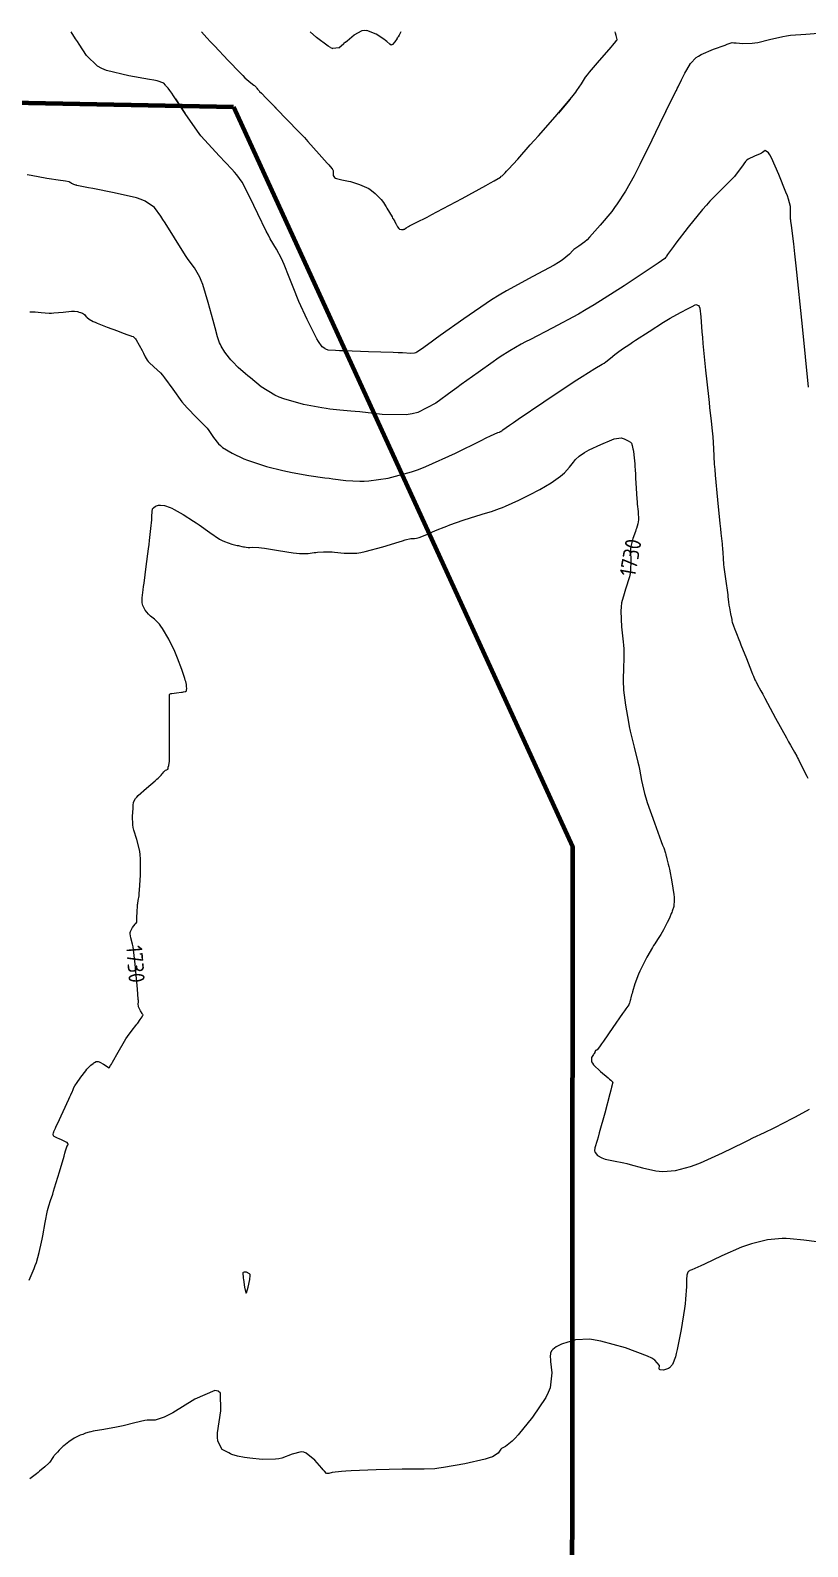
# Model space of a CAD drawing. Header units: millimetres. Extents: x 837477 to 838477, y 1189014 to 1191014.
# Drawn here: x 838109 to 838292.8, y 1190655.8 to 1191014.2 of the extents above; entities that cross this region are included whole.
import ezdxf

# ---------------------------------------------------------------- set-up
doc = ezdxf.new("R2010")
doc.units = ezdxf.units.MM
doc.header["$LTSCALE"] = 0.3
doc.layers.add('CORREDORVIA', color=94, linetype='Continuous', lineweight=80)
doc.layers.add('COTAS 10', color=252, linetype='Continuous', lineweight=9)
doc.styles.get("Standard").update_dxf_attribs({"font": 'isocp2.shx', "bigfont": '@extfont2.shx'})

msp = doc.modelspace()

# ---------------------------------------------------------------- linework, layer by layer
at = {"layer": 'CORREDORVIA'}
msp.add_lwpolyline([(838157.033, 1190996.193), (838237.174, 1190821.339), (838237.001, 1190602.875), (838240.031, 1190437.198), (838223.537, 1190366.272), (838184.199, 1189898.277), (837734.304, 1190149.151), (837849.078, 1189569.699), (837751.159, 1189231.384), (837593.191, 1189234.399), (837695.481, 1189679.225), (837660.573, 1189835.358), (837597.737, 1190012.464), (837490.666, 1190492.599), (837964.301, 1190234.408), (838010.155, 1190346.41), (837974.613, 1190516.877), (837969.419, 1190653.334), (837963.574, 1190795.982), (837910.676, 1191000.965)], close=True, dxfattribs=at)
at = {"layer": 'COTAS 10'}
for points in [[(838259.234, 1190995.016), (838258.654, 1190993.833), (838255.959, 1190988.308), (838253.077, 1190982.499), (838252.378, 1190981.137), (838251.723, 1190979.882), (838249.719, 1190976.24), (838247.758, 1190973.208), (838247.13, 1190972.339), (838246.466, 1190971.455), (838243.76, 1190968.156), (838241.194, 1190965.338), (838240.617, 1190964.758), (838240.098, 1190964.265), (838238.706, 1190963.21), (838237.754, 1190962.62), (838237.511, 1190962.42), (838237.278, 1190962.204), (838236.515, 1190961.294), (838234.752, 1190959.877), (838233.889, 1190959.342), (838232.864, 1190958.746), (838227.808, 1190956.076), (838221.589, 1190952.673), (838219.829, 1190951.614), (838218.054, 1190950.504), (838211.509, 1190946.076), (838205.929, 1190942.076), (838204.763, 1190941.236), (838203.761, 1190940.512), (838201.509, 1190938.868), (838200.404, 1190938.174), (838200.125, 1190938.05), (838199.859, 1190937.955), (838198.993, 1190937.861), (838196.98, 1190937.983), (838195.99, 1190938.026), (838194.812, 1190938.072), (838188.993, 1190938.27), (838183.237, 1190938.468), (838182.098, 1190938.514), (838181.157, 1190938.556), (838179.4, 1190938.677), (838178.907, 1190938.847), (838178.762, 1190938.919), (838178.614, 1190939.003), (838178.048, 1190939.4), (838177.147, 1190940.676), (838176.787, 1190941.314), (838176.379, 1190942.076), (838174.506, 1190945.858), (838172.522, 1190950.182), (838172.043, 1190951.287), (838171.596, 1190952.351), (838170.237, 1190955.858), (838169.064, 1190958.851), (838168.734, 1190959.591), (838168.402, 1190960.293), (838167.184, 1190962.507), (838165.762, 1190964.981), (838165.302, 1190965.846), (838164.813, 1190966.79), (838162.805, 1190970.852), (838160.901, 1190974.782), (838160.477, 1190975.644), (838160.098, 1190976.407), (838159.103, 1190978.345), (838157.84, 1190980.085), (838157.292, 1190980.723), (838156.658, 1190981.43), (838153.652, 1190984.549), (838150.252, 1190988.25), (838149.369, 1190989.323), (838148.512, 1190990.418), (838145.628, 1190994.549), (838143.363, 1190998.067), (838142.895, 1190998.776), (838142.496, 1190999.369), (838142.036, 1191000), (838141.633, 1191000.554), (838141.217, 1191000.996), (838141.101, 1191001.122), (838140.983, 1191001.249), (838140.554, 1191001.719), (838139.022, 1191002.275), (838138.209, 1191002.457), (838137.229, 1191002.65), (838132.284, 1191003.449), (838127.074, 1191004.721), (838125.926, 1191005.212), (838124.906, 1191005.765), (838122.284, 1191008.264), (838120.596, 1191010.948), (838120.165, 1191011.616), (838119.749, 1191012.253), (838118.653, 1191013.872)], [(838149.475, 1191013.872), (838150.788, 1191012.438), (838151.656, 1191011.5), (838152.533, 1191010.558), (838155.778, 1191007.109), (838158.612, 1191004.18), (838159.23, 1191003.564), (838159.775, 1191003.034), (838161.142, 1191001.826), (838161.875, 1191001.276), (838162.021, 1191001.16), (838162.143, 1191001.061), (838162.376, 1191000.832), (838162.478, 1191000.681), (838162.516, 1191000.629), (838162.559, 1191000.573), (838162.751, 1191000.337), (838163.023, 1191000.027), (838163.048, 1191000), (838163.116, 1190999.925), (838163.218, 1190999.815), (838163.651, 1190999.362), (838164.812, 1190998.172), (838165.373, 1190997.599), (838166.038, 1190996.919), (838169.302, 1190993.585), (838172.928, 1190989.821), (838173.821, 1190988.871), (838174.666, 1190987.961), (838177.316, 1190985.007), (838179.208, 1190982.83), (838179.575, 1190982.41), (838179.875, 1190982.069), (838180.391, 1190981.497), (838180.46, 1190981.422), (838180.478, 1190981.394), (838180.496, 1190981.364), (838180.555, 1190981.229), (838180.603, 1190981.082), (838180.613, 1190981.043), (838180.621, 1190981.005), (838180.642, 1190980.877), (838180.649, 1190980.663), (838180.649, 1190980.465), (838180.642, 1190979.965), (838180.945, 1190979.44), (838181.14, 1190979.32), (838181.382, 1190979.209), (838182.66, 1190978.899), (838184.275, 1190978.586), (838184.73, 1190978.474), (838185.19, 1190978.351), (838186.878, 1190977.816), (838188.478, 1190977.123), (838188.881, 1190976.901), (838189.267, 1190976.665), (838190.518, 1190975.705), (838191.52, 1190974.733), (838191.75, 1190974.49), (838191.958, 1190974.259), (838192.537, 1190973.517), (838193.021, 1190972.75), (838193.169, 1190972.503), (838193.324, 1190972.24), (838193.936, 1190971.164), (838194.523, 1190970.12), (838194.662, 1190969.878), (838194.791, 1190969.657), (838195.172, 1190969.024), (838195.467, 1190968.528), (838195.543, 1190968.392), (838195.615, 1190968.256), (838195.855, 1190967.771), (838196.126, 1190967.381), (838196.218, 1190967.306), (838196.318, 1190967.244), (838196.743, 1190967.138), (838197.201, 1190967.187), (838197.321, 1190967.224), (838197.44, 1190967.27), (838197.844, 1190967.519), (838198.447, 1190967.906), (838198.691, 1190968.04), (838198.967, 1190968.185), (838200.242, 1190968.805), (838202.809, 1190970.102), (838203.901, 1190970.674), (838205.158, 1190971.339), (838211.072, 1190974.511), (838216.716, 1190977.577), (838217.802, 1190978.175), (838218.682, 1190978.665), (838220.137, 1190979.528), (838220.267, 1190979.674), (838220.311, 1190979.711), (838220.359, 1190979.746), (838220.559, 1190979.863), (838221.258, 1190980.533), (838221.62, 1190980.918), (838222.055, 1190981.389), (838224.232, 1190983.81), (838227.205, 1190987.158), (838228.141, 1190988.214), (838229.127, 1190989.327), (838233.095, 1190993.81), (838236.654, 1190997.947), (838237.381, 1190998.842), (838237.996, 1190999.627), (838238.245, 1191000), (838239.286, 1191001.557), (838240.283, 1191003.154), (838240.714, 1191003.731), (838241.212, 1191004.365), (838243.57, 1191007.138), (838245.863, 1191009.736), (838246.32, 1191010.26), (838246.7, 1191010.698), (838247.429, 1191011.578), (838247.611, 1191011.841), (838247.646, 1191011.891), (838247.674, 1191011.932), (838247.72, 1191011.999), (838247.724, 1191012.008), (838247.726, 1191012.011), (838247.729, 1191012.015), (838247.741, 1191012.035), (838247.593, 1191012.662), (838247.495, 1191013.049), (838247.372, 1191013.529), (838247.283, 1191013.872)], [(838180.002, 1191010.179), (838179.399, 1191010.498), (838176.687, 1191012.561), (838175.178, 1191013.872)], [(838183.492, 1191011.448), (838183.894, 1191011.793), (838185.547, 1191013.21), (838187.447, 1191014.177), (838188.003, 1191014.239), (838188.573, 1191014.211)], [(838193.321, 1191011.603), (838192.997, 1191011.85), (838192.614, 1191012.126), (838190.742, 1191013.365), (838188.573, 1191014.211)], [(838195.735, 1191012.328), (838195.187, 1191011.531), (838194.62, 1191010.889), (838194.486, 1191010.806), (838194.363, 1191010.764), (838194.001, 1191010.955)], [(838195.735, 1191012.328), (838195.856, 1191012.509)], [(838196.616, 1191013.857), (838196.245, 1191013.122), (838195.964, 1191012.673), (838195.856, 1191012.509)], [(838196.616, 1191013.857), (838196.623, 1191013.872)], [(838259.077, 1190994.695), (838259.234, 1190995.016), (838259.742, 1190996.049), (838260.976, 1190998.526), (838261.719, 1191000), (838261.743, 1191000.048), (838261.957, 1191000.478), (838262.171, 1191000.912), (838262.948, 1191002.511), (838263.747, 1191004.096), (838263.975, 1191004.521), (838264.205, 1191004.94), (838265.059, 1191006.402), (838266.427, 1191007.785), (838266.98, 1191008.153), (838267.609, 1191008.515), (838270.513, 1191009.772), (838273.252, 1191010.751), (838273.777, 1191010.938), (838274.201, 1191011.088), (838274.889, 1191011.328), (838275.301, 1191011.299), (838275.551, 1191011.28), (838275.859, 1191011.255), (838277.463, 1191011.127), (838279.639, 1191011.171), (838280.308, 1191011.256), (838281.006, 1191011.372), (838283.769, 1191012.053), (838286.874, 1191012.794), (838287.788, 1191012.948), (838288.726, 1191013.079), (838292.309, 1191013.368), (838295.354, 1191013.537)], [(838180.002, 1191010.179), (838180.542, 1191009.969)], [(838181.958, 1191010.123), (838180.542, 1191009.969)], [(838181.958, 1191010.123), (838183.115, 1191011.123)], [(838183.492, 1191011.448), (838183.115, 1191011.123)], [(838193.321, 1191011.603), (838194.001, 1191010.955)], [(838143.363, 1190998.067), (838145.534, 1190994.695)], [(838236.654, 1190997.947), (838233.856, 1190994.695)], [(838168.215, 1190994.695), (838166.038, 1190996.919)], [(838292.956, 1190929.895), (838291.515, 1190944.209), (838290.052, 1190958.563), (838289.753, 1190961.398), (838289.5, 1190963.739), (838288.969, 1190968.08), (838288.789, 1190969.125), (838288.758, 1190969.388), (838288.734, 1190969.639), (838288.712, 1190970.452), (838288.724, 1190971.229), (838288.722, 1190971.458), (838288.717, 1190971.693), (838288.68, 1190972.592), (838288.231, 1190974.323), (838287.967, 1190975.083), (838287.643, 1190975.964), (838285.967, 1190980.159), (838284.215, 1190984.07), (838283.843, 1190984.772), (838283.52, 1190985.309), (838282.76, 1190985.874), (838282.096, 1190985.357), (838281.833, 1190985.212), (838281.535, 1190985.066), (838280.175, 1190984.532), (838278.74, 1190983.804), (838278.395, 1190983.535), (838278.073, 1190983.238), (838277.099, 1190981.922), (838275.902, 1190980.217), (838275.439, 1190979.675), (838274.919, 1190979.102), (838272.566, 1190976.778), (838269.677, 1190973.849), (838268.82, 1190972.894), (838267.938, 1190971.878), (838264.543, 1190967.69), (838261.63, 1190963.907), (838261.052, 1190963.147), (838260.572, 1190962.51), (838259.664, 1190961.248), (838259.407, 1190960.834), (838259.338, 1190960.733), (838259.27, 1190960.637), (838259.034, 1190960.336), (838257.413, 1190959.178), (838256.472, 1190958.542), (838255.318, 1190957.768), (838249.371, 1190953.83), (838242.305, 1190949.357), (838240.444, 1190948.245), (838238.626, 1190947.188), (838232.406, 1190943.83), (838227.255, 1190941.191), (838226.11, 1190940.588), (838225.086, 1190940.04), (838222.406, 1190938.521), (838220.105, 1190937.031), (838219.321, 1190936.501), (838218.473, 1190935.92), (838214.877, 1190933.398), (838210.903, 1190930.542), (838209.816, 1190929.75), (838208.735, 1190928.958), (838204.877, 1190926.094), (838200.608, 1190923.938), (838199.267, 1190923.592), (838197.857, 1190923.355), (838192.19, 1190923.407), (838186.936, 1190924.031), (838185.786, 1190924.155), (838184.768, 1190924.257), (838182.19, 1190924.45), (838179.826, 1190924.696), (838178.942, 1190924.831), (838177.958, 1190924.996), (838173.576, 1190925.836), (838168.982, 1190927.102), (838167.864, 1190927.536), (838166.813, 1190928.006), (838163.576, 1190930.005), (838161.039, 1190932.065), (838160.43, 1190932.574), (838159.862, 1190933.056), (838158.145, 1190934.574), (838156.783, 1190935.939), (838156.439, 1190936.324), (838156.108, 1190936.713), (838155.031, 1190938.145), (838154.162, 1190939.593), (838153.962, 1190939.993), (838153.781, 1190940.391), (838153.275, 1190941.826), (838152.703, 1190943.934), (838152.48, 1190944.758), (838152.229, 1190945.686), (838151.087, 1190949.904), (838149.779, 1190954.137), (838149.422, 1190955.074), (838149.069, 1190955.909), (838147.811, 1190958.078), (838146.336, 1190960.081), (838145.845, 1190960.812), (838145.317, 1190961.619), (838143.114, 1190965.171), (838140.91, 1190968.735), (838140.382, 1190969.551), (838139.891, 1190970.292), (838138.416, 1190972.35), (838136.197, 1190973.846), (838135.237, 1190974.233), (838134.127, 1190974.608), (838128.87, 1190975.864), (838123.785, 1190976.828), (838122.785, 1190977.019), (838121.96, 1190977.177), (838120.454, 1190977.473), (838120.063, 1190977.576), (838119.942, 1190977.612), (838119.816, 1190977.651), (838119.315, 1190977.82), (838118.86, 1190978), (838118.762, 1190978.045), (838118.677, 1190978.089), (838118.472, 1190978.232), (838118.353, 1190978.343), (838118.321, 1190978.366), (838118.291, 1190978.386), (838118.186, 1190978.429), (838117.32, 1190978.565), (838116.809, 1190978.643), (838116.181, 1190978.738), (838112.937, 1190979.228), (838109.194, 1190979.9), (838108.252, 1190980.11)], [(838108.914, 1190947.712), (838109.572, 1190947.72), (838109.846, 1190947.704), (838110.159, 1190947.68), (838111.619, 1190947.53), (838113.461, 1190947.423), (838114.016, 1190947.426), (838114.589, 1190947.444), (838116.82, 1190947.629), (838118.766, 1190947.824), (838119.159, 1190947.849), (838119.49, 1190947.861), (838120.162, 1190947.798), (838120.43, 1190947.672), (838120.506, 1190947.644), (838120.584, 1190947.619), (838120.87, 1190947.553), (838121.155, 1190947.48), (838121.232, 1190947.45), (838121.307, 1190947.416), (838121.573, 1190947.258), (838121.805, 1190947.072), (838121.86, 1190947.02), (838121.91, 1190946.967), (838122.058, 1190946.775), (838122.265, 1190946.537), (838122.352, 1190946.456), (838122.453, 1190946.367), (838122.928, 1190945.992), (838123.926, 1190945.447), (838124.356, 1190945.252), (838124.854, 1190945.038), (838127.209, 1190944.106), (838129.618, 1190943.194), (838130.623, 1190942.814), (838131.845, 1190942.352), (838132.586, 1190942.08), (838132.756, 1190942.021), (838132.912, 1190941.968), (838133.347, 1190941.834), (838133.772, 1190941.478), (838133.92, 1190941.284), (838134.082, 1190941.049), (838134.778, 1190939.859), (838135.465, 1190938.541), (838135.622, 1190938.226), (838135.764, 1190937.932), (838136.154, 1190937.048), (838136.657, 1190936.241), (838136.87, 1190935.995), (838137.115, 1190935.74), (838138.265, 1190934.738), (838139.772, 1190933.271), (838140.242, 1190932.722), (838140.735, 1190932.112), (838142.704, 1190929.393), (838144.856, 1190926.469), (838145.463, 1190925.728), (838146.076, 1190925.018), (838148.333, 1190922.704), (838150.342, 1190920.695), (838150.799, 1190920.178), (838151.213, 1190919.677), (838152.351, 1190918.007), (838153.542, 1190916.485), (838153.99, 1190916.077), (838154.49, 1190915.675), (838156.722, 1190914.274), (838159.536, 1190912.966), (838160.402, 1190912.624), (838161.306, 1190912.29), (838164.887, 1190911.154), (838168.749, 1190910.172), (838169.83, 1190909.936), (838170.917, 1190909.715), (838174.887, 1190909.042), (838178.666, 1190908.503), (838179.633, 1190908.365), (838180.565, 1190908.233), (838183.643, 1190907.798), (838186.913, 1190907.648), (838187.965, 1190907.695), (838189.081, 1190907.781), (838193.643, 1190908.41), (838199.108, 1190909.847), (838200.793, 1190910.443), (838202.552, 1190911.123), (838209.527, 1190914.294), (838215.6, 1190917.312), (838216.791, 1190917.896), (838217.769, 1190918.371), (838219.527, 1190919.181), (838219.85, 1190919.272), (838219.923, 1190919.295), (838219.989, 1190919.316), (838220.165, 1190919.385), (838220.286, 1190919.445), (838220.317, 1190919.461), (838220.347, 1190919.478), (838220.445, 1190919.536), (838220.539, 1190919.612), (838220.566, 1190919.639), (838220.595, 1190919.67), (838220.701, 1190919.804), (838222.259, 1190920.918), (838223.202, 1190921.567), (838224.367, 1190922.362), (838230.421, 1190926.462), (838236.834, 1190930.741), (838238.225, 1190931.649), (838239.449, 1190932.437), (838242.479, 1190934.284), (838244.228, 1190935.312), (838244.645, 1190935.584), (838245.032, 1190935.851), (838246.184, 1190936.767), (838247.2, 1190937.636), (838247.5, 1190937.873), (838247.81, 1190938.109), (838248.996, 1190938.945), (838250.717, 1190940.083), (838251.363, 1190940.508), (838252.082, 1190940.981), (838255.291, 1190943.087), (838258.671, 1190945.242), (838259.498, 1190945.746), (838260.277, 1190946.21), (838262.7, 1190947.552), (838264.549, 1190948.494), (838264.967, 1190948.707), (838265.344, 1190948.899), (838266.368, 1190949.416), (838267.004, 1190949.2), (838267.137, 1190948.929), (838267.252, 1190948.567), (838267.512, 1190946.499), (838267.77, 1190942.945), (838267.883, 1190941.647), (838268.015, 1190940.212), (838268.643, 1190933.894), (838269.302, 1190927.669), (838269.453, 1190926.292), (838269.591, 1190925.067), (838269.977, 1190921.895), (838270.237, 1190919.563), (838270.296, 1190918.866), (838270.349, 1190918.148), (838270.492, 1190915.372), (838270.707, 1190911.733), (838270.806, 1190910.472), (838270.922, 1190909.1), (838271.48, 1190903.228), (838272.049, 1190897.634), (838272.171, 1190896.437), (838272.277, 1190895.392), (838272.533, 1190892.892), (838272.665, 1190891.456), (838272.694, 1190891.083), (838272.719, 1190890.72), (838272.779, 1190889.497), (838272.897, 1190887.953), (838272.959, 1190887.388), (838273.033, 1190886.764), (838273.407, 1190884.011), (838273.785, 1190881.361), (838273.863, 1190880.801), (838273.928, 1190880.317), (838274.068, 1190879.194), (838274.176, 1190878.374), (838274.223, 1190878.081), (838274.276, 1190877.759), (838274.527, 1190876.357), (838274.812, 1190874.952), (838274.886, 1190874.629), (838274.959, 1190874.335), (838275.204, 1190873.508), (838275.455, 1190872.836), (838275.531, 1190872.638), (838275.61, 1190872.436), (838275.919, 1190871.665), (838276.479, 1190870.274), (838276.717, 1190869.681), (838276.991, 1190868.998), (838278.277, 1190865.781), (838279.515, 1190862.69), (838279.758, 1190862.087), (838279.958, 1190861.593), (838280.319, 1190860.721), (838280.449, 1190860.471), (838280.503, 1190860.369), (838280.564, 1190860.252), (838280.851, 1190859.712), (838281.723, 1190858.098), (838282.153, 1190857.304), (838282.666, 1190856.359), (838285.2, 1190851.693), (838287.746, 1190847.023), (838288.267, 1190846.075), (838288.707, 1190845.277), (838289.63, 1190843.643), (838290.172, 1190842.674), (838290.372, 1190842.296), (838290.594, 1190841.87), (838291.575, 1190839.935), (838292.59, 1190837.957), (838292.832, 1190837.504)], [(838108.736, 1190718.802), (838109.942, 1190721.594), (838110.216, 1190722.317), (838110.464, 1190723.018), (838111.144, 1190725.368), (838111.674, 1190727.795), (838111.827, 1190728.544), (838111.983, 1190729.328), (838112.571, 1190732.436), (838113.125, 1190735.264), (838113.26, 1190735.87), (838113.388, 1190736.399), (838113.782, 1190737.67), (838114.318, 1190739.179), (838114.535, 1190739.858), (838114.782, 1190740.65), (838115.922, 1190744.454), (838116.998, 1190748.117), (838117.205, 1190748.819), (838117.373, 1190749.387), (838117.649, 1190750.313), (838117.668, 1190750.355), (838117.674, 1190750.366), (838117.679, 1190750.375), (838117.697, 1190750.407), (838117.733, 1190750.47), (838117.75, 1190750.5), (838117.77, 1190750.536), (838117.866, 1190750.708), (838117.941, 1190750.904), (838117.947, 1190750.953), (838117.948, 1190751.001), (838117.9, 1190751.158), (838117.713, 1190751.328), (838117.626, 1190751.384), (838117.524, 1190751.444), (838117.028, 1190751.694), (838116.397, 1190751.978), (838116.209, 1190752.06), (838116.015, 1190752.143), (838115.27, 1190752.455), (838114.663, 1190752.786), (838114.557, 1190752.881), (838114.478, 1190752.977), (838114.413, 1190753.339), (838114.502, 1190753.64), (838114.519, 1190753.699), (838114.533, 1190753.747), (838114.554, 1190753.83), (838114.561, 1190753.863), (838114.565, 1190753.88), (838114.571, 1190753.899), (838114.599, 1190753.998), (838114.956, 1190754.792), (838115.167, 1190755.251), (838115.428, 1190755.814), (838116.78, 1190758.709), (838118.138, 1190761.613), (838118.403, 1190762.182), (838118.62, 1190762.649), (838119.002, 1190763.485), (838119.066, 1190763.642), (838119.083, 1190763.681), (838119.098, 1190763.717), (838119.148, 1190763.834), (838119.194, 1190763.959), (838119.207, 1190764.001), (838119.22, 1190764.047), (838119.268, 1190764.24), (838119.561, 1190764.764), (838119.729, 1190765.018), (838119.934, 1190765.319), (838120.985, 1190766.801), (838122.138, 1190768.33), (838122.408, 1190768.662), (838122.655, 1190768.953), (838123.37, 1190769.673), (838123.906, 1190770.077), (838124.041, 1190770.17), (838124.171, 1190770.253), (838124.593, 1190770.485), (838125.097, 1190770.497), (838125.28, 1190770.443), (838125.481, 1190770.363), (838126.359, 1190769.867), (838127.667, 1190769.004), (838127.688, 1190768.99), (838127.692, 1190768.988), (838127.701, 1190768.982), (838128.019, 1190769.553), (838128.219, 1190769.913), (838128.468, 1190770.362), (838129.768, 1190772.71), (838131.263, 1190775.288), (838131.634, 1190775.881), (838131.986, 1190776.421), (838133.102, 1190777.934), (838134.002, 1190779.03), (838134.218, 1190779.307), (838134.419, 1190779.573), (838135.028, 1190780.439), (838135.442, 1190781.077), (838135.521, 1190781.199), (838135.585, 1190781.298), (838135.686, 1190781.458), (838135.591, 1190781.622), (838135.531, 1190781.724), (838135.457, 1190781.849), (838135.068, 1190782.506), (838134.693, 1190783.236), (838134.627, 1190783.408), (838134.579, 1190783.566), (838134.542, 1190784.031), (838134.576, 1190784.64), (838134.572, 1190784.89), (838134.562, 1190785.175), (838134.477, 1190786.5), (838134.303, 1190788.524), (838134.236, 1190789.25), (838134.161, 1190790.049), (838133.825, 1190793.53), (838133.433, 1190796.891), (838133.322, 1190797.612), (838133.211, 1190798.244), (838132.803, 1190799.769), (838132.614, 1190800.707), (838132.641, 1190800.968), (838132.703, 1190801.229), (838133.213, 1190802.175), (838133.216, 1190802.179), (838133.809, 1190802.942), (838133.925, 1190803.091), (838134.019, 1190803.211), (838134.184, 1190803.416), (838134.204, 1190803.458), (838134.208, 1190803.476), (838134.211, 1190803.498), (838134.216, 1190803.6), (838134.225, 1190804.023), (838134.232, 1190804.246), (838134.24, 1190804.516), (838134.282, 1190805.875), (838134.355, 1190807.292), (838134.382, 1190807.598), (838134.413, 1190807.867), (838134.551, 1190808.528), (838134.725, 1190809.702), (838134.779, 1190810.295), (838134.835, 1190811.004), (838135.058, 1190814.53), (838135.071, 1190818.429), (838134.995, 1190819.373), (838134.884, 1190820.257), (838134.194, 1190822.96), (838133.487, 1190825.224), (838133.365, 1190825.832), (838133.275, 1190826.432), (838133.216, 1190828.529), (838133.337, 1190830.279), (838133.36, 1190830.659), (838133.379, 1190830.995), (838133.409, 1190831.831), (838133.887, 1190832.669), (838134.188, 1190833.005), (838134.562, 1190833.388), (838136.523, 1190835.145), (838138.531, 1190836.858), (838138.936, 1190837.212), (838139.274, 1190837.513), (838139.95, 1190838.167), (838140.197, 1190838.479), (838140.335, 1190838.651), (838140.585, 1190838.959), (838140.842, 1190839.225), (838140.915, 1190839.285), (838140.99, 1190839.339), (838141.267, 1190839.482), (838141.491, 1190839.58), (838141.532, 1190839.606), (838141.563, 1190839.631), (838141.6, 1190839.714), (838141.609, 1190839.878), (838141.623, 1190839.954), (838141.641, 1190840.042), (838141.749, 1190840.472), (838141.858, 1190841.027), (838141.878, 1190841.196), (838141.893, 1190841.37), (838141.911, 1190842.052), (838141.908, 1190843.711), (838141.912, 1190844.502), (838141.916, 1190845.437), (838141.947, 1190850.009), (838141.963, 1190854.475), (838141.959, 1190855.342), (838141.951, 1190856.05), (838141.893, 1190857.273), (838142.104, 1190857.443), (838142.266, 1190857.486), (838142.473, 1190857.529), (838143.595, 1190857.669), (838144.783, 1190857.79), (838145.031, 1190857.819), (838145.245, 1190857.847), (838145.727, 1190857.933), (838145.925, 1190858.095), (838145.96, 1190858.17), (838145.986, 1190858.259), (838146.007, 1190858.689), (838145.977, 1190859.147), (838145.971, 1190859.252), (838145.965, 1190859.349), (838145.953, 1190859.624), (838145.779, 1190860.301), (838145.672, 1190860.653), (838145.539, 1190861.075), (838144.845, 1190863.19), (838143.846, 1190865.852), (838143.521, 1190866.62), (838143.174, 1190867.401), (838141.747, 1190870.33), (838140.283, 1190872.888), (838139.913, 1190873.435), (838139.559, 1190873.912), (838138.409, 1190875.051), (838137.427, 1190875.797), (838137.179, 1190876.027), (838136.941, 1190876.266), (838136.167, 1190877.212), (838135.631, 1190878.27), (838135.543, 1190878.579), (838135.481, 1190878.895), (838135.476, 1190880.097), (838135.725, 1190881.995), (838135.823, 1190882.751), (838135.934, 1190883.607), (838136.442, 1190887.527), (838136.966, 1190891.678), (838137.088, 1190892.679), (838137.199, 1190893.615), (838137.517, 1190896.458), (838137.718, 1190898.546), (838137.756, 1190899.007), (838137.786, 1190899.416), (838137.829, 1190900.467), (838137.946, 1190901.107), (838138.022, 1190901.257), (838138.117, 1190901.395), (838138.617, 1190901.794), (838139.324, 1190902.012), (838139.549, 1190902.035), (838139.787, 1190902.042), (838140.75, 1190901.933), (838142.06, 1190901.474), (838142.516, 1190901.261), (838143.012, 1190901.009), (838145.144, 1190899.789), (838147.566, 1190898.249), (838148.247, 1190897.796), (838148.932, 1190897.331), (838151.44, 1190895.557), (838153.78, 1190894.005), (838154.358, 1190893.681), (838154.907, 1190893.403), (838156.641, 1190892.779), (838157.946, 1190892.501), (838158.226, 1190892.44), (838158.469, 1190892.387), (838159.053, 1190892.256), (838159.42, 1190892.174), (838159.527, 1190892.151), (838159.637, 1190892.129), (838160.054, 1190892.052), (838160.559, 1190892.006), (838160.724, 1190892.004), (838160.9, 1190892.006), (838161.627, 1190892.05), (838163.042, 1190891.974), (838163.652, 1190891.9), (838164.356, 1190891.804), (838167.685, 1190891.265), (838171.156, 1190890.748), (838171.95, 1190890.665), (838172.671, 1190890.608), (838174.671, 1190890.621), (838176.157, 1190890.787), (838176.555, 1190890.827), (838176.947, 1190890.864), (838178.31, 1190890.974), (838179.871, 1190890.983), (838180.386, 1190890.956), (838180.939, 1190890.916), (838183.236, 1190890.666), (838186.18, 1190890.692), (838187.14, 1190890.826), (838188.163, 1190891.016), (838192.381, 1190892.162), (838196.213, 1190893.375), (838196.992, 1190893.607), (838197.65, 1190893.795), (838199.007, 1190894.1), (838199.552, 1190894.127), (838199.698, 1190894.141), (838199.841, 1190894.156), (838200.34, 1190894.231), (838200.941, 1190894.393), (838201.148, 1190894.464), (838201.374, 1190894.545), (838202.339, 1190894.931), (838203.437, 1190895.401), (838203.746, 1190895.535), (838204.057, 1190895.672), (838205.202, 1190896.18), (838206.851, 1190896.841), (838207.481, 1190897.073), (838208.186, 1190897.327), (838211.355, 1190898.422), (838214.602, 1190899.497), (838215.356, 1190899.738), (838216.046, 1190899.954), (838218.014, 1190900.529), (838219.955, 1190901.189), (838220.629, 1190901.458), (838221.362, 1190901.765), (838224.501, 1190903.188), (838227.818, 1190904.835), (838228.663, 1190905.284), (838229.476, 1190905.73), (838232.148, 1190907.315), (838234.316, 1190908.831), (838234.812, 1190909.233), (838235.262, 1190909.628), (838236.508, 1190910.991), (838237.433, 1190912.193), (838237.681, 1190912.486), (838237.924, 1190912.761), (838238.773, 1190913.612), (838240.052, 1190914.483), (838240.567, 1190914.771), (838241.152, 1190915.08), (838243.844, 1190916.367), (838246.507, 1190917.464), (838247.074, 1190917.653), (838247.566, 1190917.793), (838248.728, 1190917.886), (838249.393, 1190917.645), (838249.572, 1190917.575), (838249.749, 1190917.503), (838250.37, 1190917.233), (838250.885, 1190916.896), (838250.996, 1190916.782), (838251.093, 1190916.66), (838251.326, 1190916.145), (838251.476, 1190915.35), (838251.521, 1190915.052), (838251.566, 1190914.719), (838251.741, 1190913.232), (838251.893, 1190911.752), (838251.924, 1190911.422), (838251.95, 1190911.128), (838252.004, 1190910.357), (838252.052, 1190909.364), (838252.075, 1190908.93), (838252.101, 1190908.426), (838252.23, 1190906.032), (838252.392, 1190903.457), (838252.439, 1190902.839), (838252.488, 1190902.263), (838252.672, 1190900.524), (838252.733, 1190899.776), (838252.781, 1190899.177), (838252.781, 1190898.846), (838252.768, 1190898.534), (838252.615, 1190897.563), (838252.295, 1190896.522), (838252.176, 1190896.165), (838252.045, 1190895.779), (838251.466, 1190894.141), (838250.982, 1190892.232), (838250.911, 1190891.676), (838250.867, 1190891.108), (838250.936, 1190888.957), (838250.895, 1190886.559), (838250.781, 1190885.836), (838250.623, 1190885.087), (838249.684, 1190882.165), (838249.386, 1190881.074), (838248.797, 1190878.92), (838248.673, 1190877.967), (838248.6, 1190876.99), (838248.775, 1190873.262), (838249.178, 1190869.73), (838249.25, 1190868.876), (838249.304, 1190868.076), (838249.353, 1190865.633), (838249.279, 1190863.723), (838249.255, 1190863.259), (838249.23, 1190862.823), (838249.126, 1190861.481), (838249.148, 1190859.746), (838249.202, 1190859.063), (838249.277, 1190858.291), (838249.72, 1190854.771), (838250.385, 1190850.746), (838250.6, 1190849.656), (838250.829, 1190848.577), (838251.765, 1190844.771), (838252.656, 1190841.29), (838252.855, 1190840.417), (838253.035, 1190839.582), (838253.512, 1190836.895), (838254.186, 1190833.885), (838254.489, 1190832.846), (838254.843, 1190831.719), (838256.544, 1190826.909), (838258.182, 1190822.531), (838258.497, 1190821.677), (838258.751, 1190820.977), (838259.17, 1190819.743), (838259.238, 1190819.409), (838259.272, 1190819.276), (838259.311, 1190819.127), (838259.508, 1190818.445), (838259.83, 1190817.127), (838259.948, 1190816.577), (838260.079, 1190815.948), (838260.659, 1190813.004), (838261.131, 1190809.997), (838261.195, 1190809.327), (838261.228, 1190808.727), (838261.106, 1190807.147), (838260.76, 1190806.046), (838260.652, 1190805.748), (838260.539, 1190805.454), (838260.089, 1190804.415), (838259.578, 1190803.364), (838259.428, 1190803.062), (838259.273, 1190802.755), (838258.678, 1190801.607), (838258.087, 1190800.543), (838257.934, 1190800.29), (838257.785, 1190800.055), (838257.286, 1190799.355), (838256.615, 1190798.354), (838256.357, 1190797.93), (838256.069, 1190797.441), (838254.77, 1190795.145), (838253.424, 1190792.527), (838253.106, 1190791.836), (838252.812, 1190791.159), (838251.949, 1190788.837), (838251.368, 1190786.979), (838251.253, 1190786.595), (838251.156, 1190786.268), (838250.97, 1190785.558), (838250.9, 1190785.208), (838250.876, 1190785.108), (838250.851, 1190785.006), (838250.745, 1190784.627), (838250.63, 1190784.282), (838250.599, 1190784.201), (838250.569, 1190784.127), (838250.463, 1190783.912), (838249.83, 1190782.987), (838249.468, 1190782.465), (838249.024, 1190781.827), (838246.747, 1190778.565), (838244.482, 1190775.327), (838244.046, 1190774.705), (838243.694, 1190774.202), (838243.113, 1190773.377), (838243.074, 1190773.328), (838243.063, 1190773.315), (838243.053, 1190773.302), (838243.016, 1190773.256), (838242.975, 1190773.219), (838242.963, 1190773.212), (838242.95, 1190773.206), (838242.898, 1190773.195), (838242.841, 1190773.186), (838242.809, 1190773.176), (838242.749, 1190773.148), (838242.695, 1190773.115), (838242.681, 1190773.107), (838242.669, 1190773.1), (838242.631, 1190773.075), (838242.594, 1190773.035), (838242.581, 1190773.018), (838242.569, 1190772.999), (838242.516, 1190772.907), (838242.467, 1190772.802), (838242.457, 1190772.774), (838242.448, 1190772.746), (838242.428, 1190772.648), (838242.312, 1190772.409), (838242.242, 1190772.292), (838242.157, 1190772.153), (838241.714, 1190771.469), (838241.702, 1190770.45), (838241.888, 1190770.101), (838242.157, 1190769.722), (838243.813, 1190768.113), (838245.588, 1190766.641), (838245.932, 1190766.348), (838246.211, 1190766.107), (838246.687, 1190765.65), (838246.431, 1190764.444), (838246.249, 1190763.729), (838246.02, 1190762.849), (838244.79, 1190758.296), (838243.498, 1190753.619), (838243.229, 1190752.662), (838242.999, 1190751.851), (838242.488, 1190750.142), (838242.423, 1190749.405), (838242.474, 1190749.208), (838242.555, 1190749.013), (838243.093, 1190748.332), (838244.121, 1190747.728), (838244.51, 1190747.582), (838244.944, 1190747.445), (838246.889, 1190747.028), (838249.304, 1190746.551), (838250.035, 1190746.377), (838250.793, 1190746.185), (838253.754, 1190745.341), (838256.857, 1190744.659), (838257.704, 1190744.57), (838258.546, 1190744.524), (838261.542, 1190744.717), (838265.049, 1190745.654), (838266.213, 1190746.076), (838267.46, 1190746.569), (838272.662, 1190748.939), (838277.674, 1190751.396), (838278.802, 1190751.945), (838279.818, 1190752.435), (838282.548, 1190753.729), (838284.887, 1190754.86), (838285.656, 1190755.248), (838286.478, 1190755.667), (838289.886, 1190757.452), (838293.193, 1190759.245)], [(838294.909, 1190727.881), (838291.902, 1190728.248), (838288.619, 1190728.62), (838287.69, 1190728.646), (838286.754, 1190728.638), (838283.3, 1190728.327), (838279.504, 1190727.428), (838278.351, 1190727.048), (838277.154, 1190726.612), (838272.465, 1190724.566), (838268.355, 1190722.594), (838267.524, 1190722.205), (838266.826, 1190721.883), (838265.412, 1190721.287), (838264.928, 1190721.109), (838264.816, 1190721.05), (838264.714, 1190720.988), (838264.422, 1190720.73), (838264.233, 1190720.034), (838264.196, 1190719.697), (838264.165, 1190719.296), (838264.107, 1190717.323), (838263.904, 1190714.312), (838263.781, 1190713.256), (838263.63, 1190712.104), (838262.843, 1190707.14), (838261.938, 1190702.469), (838261.711, 1190701.502), (838261.495, 1190700.676), (838260.8, 1190698.868), (838260.092, 1190698.124), (838259.867, 1190697.969), (838259.629, 1190697.835), (838258.667, 1190697.535), (838257.888, 1190697.612), (838257.766, 1190697.717), (838257.684, 1190697.858), (838257.729, 1190698.667), (838256.685, 1190699.936), (838255.917, 1190700.367), (838254.941, 1190700.832), (838249.688, 1190702.8), (838243.857, 1190704.427), (838242.518, 1190704.678), (838241.297, 1190704.842), (838237.883, 1190704.711), (838235.581, 1190704.033), (838235.062, 1190703.853), (838234.595, 1190703.675), (838233.335, 1190703.058), (838232.562, 1190702.476), (838232.402, 1190702.32), (838232.265, 1190702.166), (838231.965, 1190701.631), (838231.929, 1190700.59), (838231.958, 1190700.117), (838232.005, 1190699.564), (838232.315, 1190696.903), (838231.874, 1190693.36), (838231.446, 1190692.251), (838230.886, 1190691.086), (838227.76, 1190686.42), (838224.348, 1190682.298), (838223.607, 1190681.477), (838222.954, 1190680.795), (838221.333, 1190679.487), (838220.437, 1190679.006), (838220.241, 1190678.845), (838220.068, 1190678.672), (838219.631, 1190677.945), (838218.25, 1190677.071), (838217.481, 1190676.805), (838216.545, 1190676.529), (838211.768, 1190675.446), (838206.721, 1190674.545), (838205.614, 1190674.383), (838204.632, 1190674.26), (838202.137, 1190674.131), (838199.383, 1190674.181), (838198.239, 1190674.17), (838196.928, 1190674.147), (838190.817, 1190673.975), (838184.839, 1190673.729), (838183.614, 1190673.66), (838182.574, 1190673.59), (838180.37, 1190673.335), (838179.558, 1190673.149), (838179.396, 1190673.124), (838179.262, 1190673.109), (838179.002, 1190673.149), (838178.539, 1190673.703), (838178.276, 1190674.013), (838177.955, 1190674.391), (838176.31, 1190676.318), (838174.253, 1190677.975), (838173.672, 1190678.182), (838173.086, 1190678.28), (838170.93, 1190677.722), (838168.513, 1190676.755), (838167.764, 1190676.595), (838166.979, 1190676.48), (838163.855, 1190676.456), (838160.917, 1190676.74), (838160.251, 1190676.821), (838159.649, 1190676.903), (838158.003, 1190677.204), (838156.7, 1190677.636), (838156.314, 1190677.799), (838155.917, 1190677.982), (838154.392, 1190678.799), (838153.376, 1190680.77), (838153.3, 1190681.681), (838153.313, 1190682.749), (838154.101, 1190687.925), (838153.987, 1190692.125), (838153.431, 1190692.579), (838152.648, 1190692.726), (838147.925, 1190690.694), (838142.712, 1190687.482), (838141.619, 1190686.885), (838140.679, 1190686.414), (838138.553, 1190685.768), (838137.122, 1190685.774), (838136.62, 1190685.714), (838136.073, 1190685.629), (838133.717, 1190685.097), (838130.979, 1190684.432), (838130.192, 1190684.261), (838129.392, 1190684.097), (838126.395, 1190683.553), (838123.862, 1190683.112), (838123.354, 1190683.012), (838122.931, 1190682.921), (838122.1, 1190682.676), (838121.735, 1190682.486), (838121.605, 1190682.43), (838121.462, 1190682.373), (838120.842, 1190682.158), (838120.003, 1190681.782), (838119.722, 1190681.625), (838119.42, 1190681.444), (838118.155, 1190680.598), (838116.948, 1190679.694), (838116.684, 1190679.478), (838116.45, 1190679.276), (838115.856, 1190678.668), (838115.478, 1190678.203), (838115.38, 1190678.091), (838115.284, 1190677.987), (838114.965, 1190677.672), (838114.67, 1190677.352), (838114.591, 1190677.244), (838114.512, 1190677.128), (838114.235, 1190676.639), (838113.797, 1190676.01), (838113.618, 1190675.805), (838113.412, 1190675.587), (838112.458, 1190674.688), (838111.23, 1190673.652), (838110.852, 1190673.348), (838110.458, 1190673.035), (838108.895, 1190671.841)], [(838160.854, 1190720.326), (838160.092, 1190720.687), (838160, 1190720.71), (838159.907, 1190720.726), (838159.572, 1190720.73), (838159.315, 1190720.641), (838159.271, 1190720.599), (838159.24, 1190720.549), (838159.227, 1190720.306), (838159.333, 1190719.641), (838159.376, 1190719.326), (838159.426, 1190718.955), (838159.655, 1190717.139), (838159.957, 1190715.814), (838160.052, 1190715.752), (838160.152, 1190715.822), (838160.553, 1190717.174), (838160.882, 1190718.979), (838160.937, 1190719.334), (838160.975, 1190719.627), (838160.98, 1190720.163), (838160.854, 1190720.326)]]:
    msp.add_lwpolyline(points, dxfattribs=at)

# ---------------------------------------------------------------- texts
at = {"layer": 'COTAS 10', "char_height": 3.8, "attachment_point": 7}
for insert, rotation in [((838252.004, 1190884.921), 79.83896), ((838131.651, 1190797.794), 274.47801)]:
    msp.add_mtext('1730', dxfattribs=dict(at, insert=insert, rotation=rotation))

doc.saveas('drawing.dxf')
